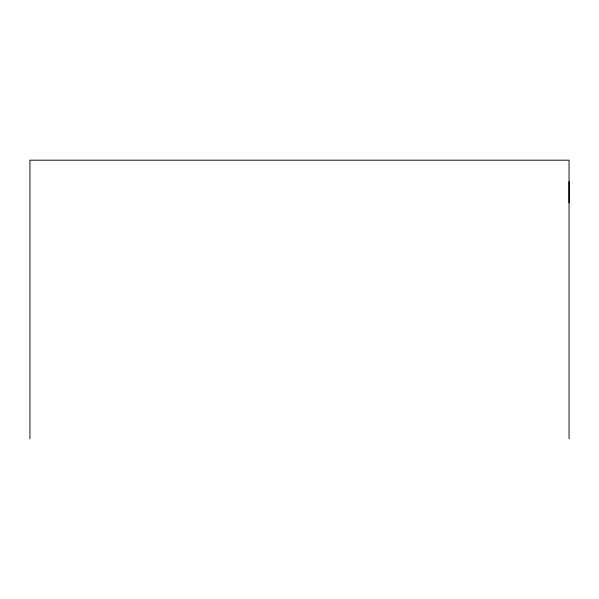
<?xml version="1.0" encoding="UTF-8"?>
<svg xmlns="http://www.w3.org/2000/svg" width="599" height="599" viewBox="0 0 599 599"><rect width="100%" height="100%" fill="white"/><g stroke="black" fill="none" stroke-linecap="round" stroke-linejoin="round"><path stroke-width="0.9" d="M569.05 202.754L569.05 181.527M569.05 438.812L569.05 160.188L29.95 160.188L29.95 438.812"/></g></svg>
